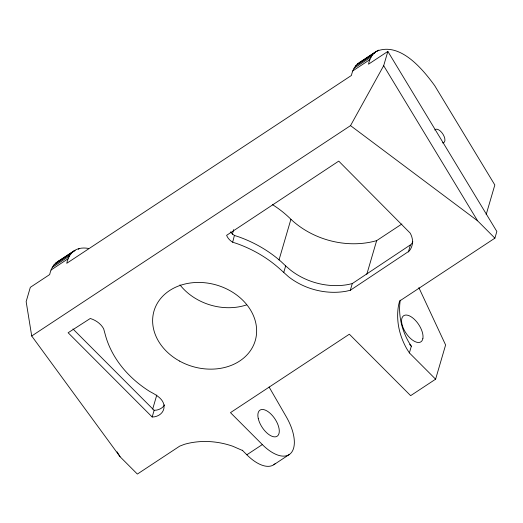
<?xml version="1.0" encoding="UTF-8"?>
<svg xmlns="http://www.w3.org/2000/svg" width="523" height="523" viewBox="0 0 523 523"><rect width="100%" height="100%" fill="white"/><g stroke="black" fill="none" stroke-linecap="round" stroke-linejoin="round"><path stroke-width="0.78" d="M88.511 248.451C83.889 247.582 78.862 247.869 74.763 250.367L57.68 261.637C53.156 264.442 50.751 269.515 49.678 274.562L30.321 287.336L26.15 301.601L31.713 335.995L120.061 456.729L137.366 474.073L179.722 446.126L184.534 444.289A68.585 55.203 16.3 0 1 232.774 446.243L242.58 450.519L246.843 454.788A37.564 18.416 56.6 0 0 275.059 463.731M74.763 250.367C70.239 253.171 67.827 258.244 66.754 263.298L351.41 75.469C352.482 70.415 354.895 65.342 359.419 62.538L376.495 51.267C400.043 41.663 422.617 68.997 434.744 85.713L494.83 184.972L486.161 214.607M152.677 409.091L156.795 395.015M152.173 416.994L68.127 332.746L90.283 318.481A20.587 16.566 16.3 0 1 103.639 328.725L105.169 334.275A103.306 83.15 16.3 0 0 149.833 391.531C156.364 395.002 165.569 399.873 163.843 408.764A14.441 11.624 16.3 0 1 154.586 416.811L152.173 416.994L154.128 410.313L72.959 328.947M232.323 234.304L233.696 229.61M232.683 242.201L232.454 242.077A14.363 11.558 16.3 0 1 226.603 235.337L338.734 161.117L410.137 233.062A22.666 18.246 16.3 0 1 409.163 251.105L350.325 290.265L346.474 291.174A60.962 49.064 16.3 0 1 288.513 276.732L279.4 268.528A109.569 88.191 16.3 0 0 237.2 243.692L232.683 242.201L234.415 235.389A14.363 11.558 16.3 0 1 230.434 231.879M279.021 259.951L290.912 219.287A93.905 75.587 16.3 0 0 272.405 204.604M283.708 272.594L285.663 265.913L281.354 261.84A109.569 88.191 16.3 0 0 239.155 237.004L234.637 235.513M242.58 450.519L242.685 450.166M376.495 51.267C371.977 54.072 369.565 59.145 368.493 64.198L387.85 51.424L496.85 231.48L494.895 238.161L399.579 301.058L398.559 305.249A89.113 71.729 16.3 0 0 406.848 348.919L409.385 352.901L435.607 379.182L410.647 395.656L349.344 334.204L230.473 412.64L262.324 444.57A37.564 18.416 56.6 0 0 291.115 452.925A37.564 18.416 56.6 0 0 286.499 417.177L269.09 387.007M31.713 335.995L350.528 125.625L383.679 65.689L387.85 51.424M350.325 290.265L352.28 283.577L411.117 244.418A22.666 18.246 16.3 0 0 412.85 241.776M366.813 274.268L376.645 240.645L401.88 223.994M408.378 251.962L410.333 245.274M409.385 352.901L411.34 346.213L408.803 342.232A89.113 71.729 16.3 0 1 400.252 300.156M435.607 379.182L445.609 344.971L418.864 287.657M55.601 263.193L72.684 251.923M357.34 64.094L374.416 52.823M61.982 259.16L71.174 253.093M72.488 252.223L75.116 250.491M361.746 61.361L364.374 59.629M366.342 58.328L375.54 52.261M376.854 51.391L378.822 50.09M53.791 265.115L70.867 253.851M355.522 66.022L372.605 54.752M78.332 249.275L79.646 248.405M52.254 267.403L69.33 256.133M353.986 68.304L371.069 57.033M51.006 270.025L68.082 258.754M352.744 70.925L369.82 59.655M246.843 454.788L262.324 444.57M273.804 464.738L289.284 454.52M359.419 62.538L361.164 61.655M57.68 261.637L60.008 260.461M352.28 283.577L348.429 284.486A60.962 49.064 16.3 0 1 290.468 270.051L285.663 265.913M154.128 410.313L156.54 410.124A14.441 11.624 16.3 0 0 164.647 404.887M350.528 125.625L477.604 220.83L494.895 238.161M409.614 344.48L411.34 346.213M383.679 65.689L477.604 220.83M117.1 451.839L120.061 456.729M434.77 129.985A7.825 3.838 56.6 0 1 443.118 134.437A7.825 3.838 56.6 0 1 442.576 142.884M246.575 304.909A52.745 42.455 16.3 0 1 197.544 299.653L194.615 297.933A52.745 42.455 16.3 0 1 179.971 284.878M376.645 240.645A76.633 61.681 16.3 0 1 290.912 219.287M422.865 338.616L422.519 339.78A15.651 7.675 56.6 0 1 410.372 338.342L409.006 336.969A15.651 7.675 56.6 0 1 401.886 318.317A15.651 7.675 56.6 0 1 414.229 319.2L415.589 320.566A15.651 7.675 56.6 0 1 422.865 338.616M179.579 361.079L176.656 359.36A52.745 42.455 16.3 0 1 179.651 285.591A52.745 42.455 16.3 0 1 256.643 330.902A52.745 42.455 16.3 0 1 179.579 361.079M258.277 418.603A15.618 7.655 56.6 0 0 276.281 436.646A15.618 7.655 56.6 0 0 271.182 414.281A15.618 7.655 56.6 0 0 258.277 418.603"/></g></svg>
